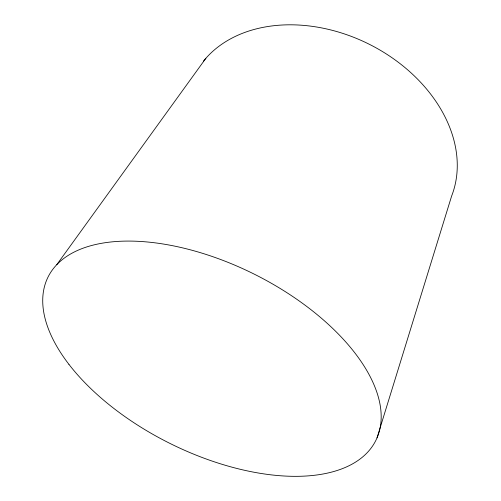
<?xml version="1.0" encoding="UTF-8"?>
<svg xmlns="http://www.w3.org/2000/svg" width="501" height="501" viewBox="0 0 501 501"><rect width="100%" height="100%" fill="white"/><g stroke="black" fill="none" stroke-linecap="round" stroke-linejoin="round"><path stroke-width="0.75" d="M377.034 437.861L451.645 195.991A142.228 106.206 26.5 0 0 374.685 47.088A142.228 106.206 26.5 0 0 203.362 61.272M56.832 264.603L205.873 58.291M68.931 364.352A183.134 94.551 26.5 0 0 361.816 457.638A183.134 94.551 26.5 0 0 205.116 254.132A183.134 94.551 26.5 0 0 68.931 364.352"/></g></svg>
